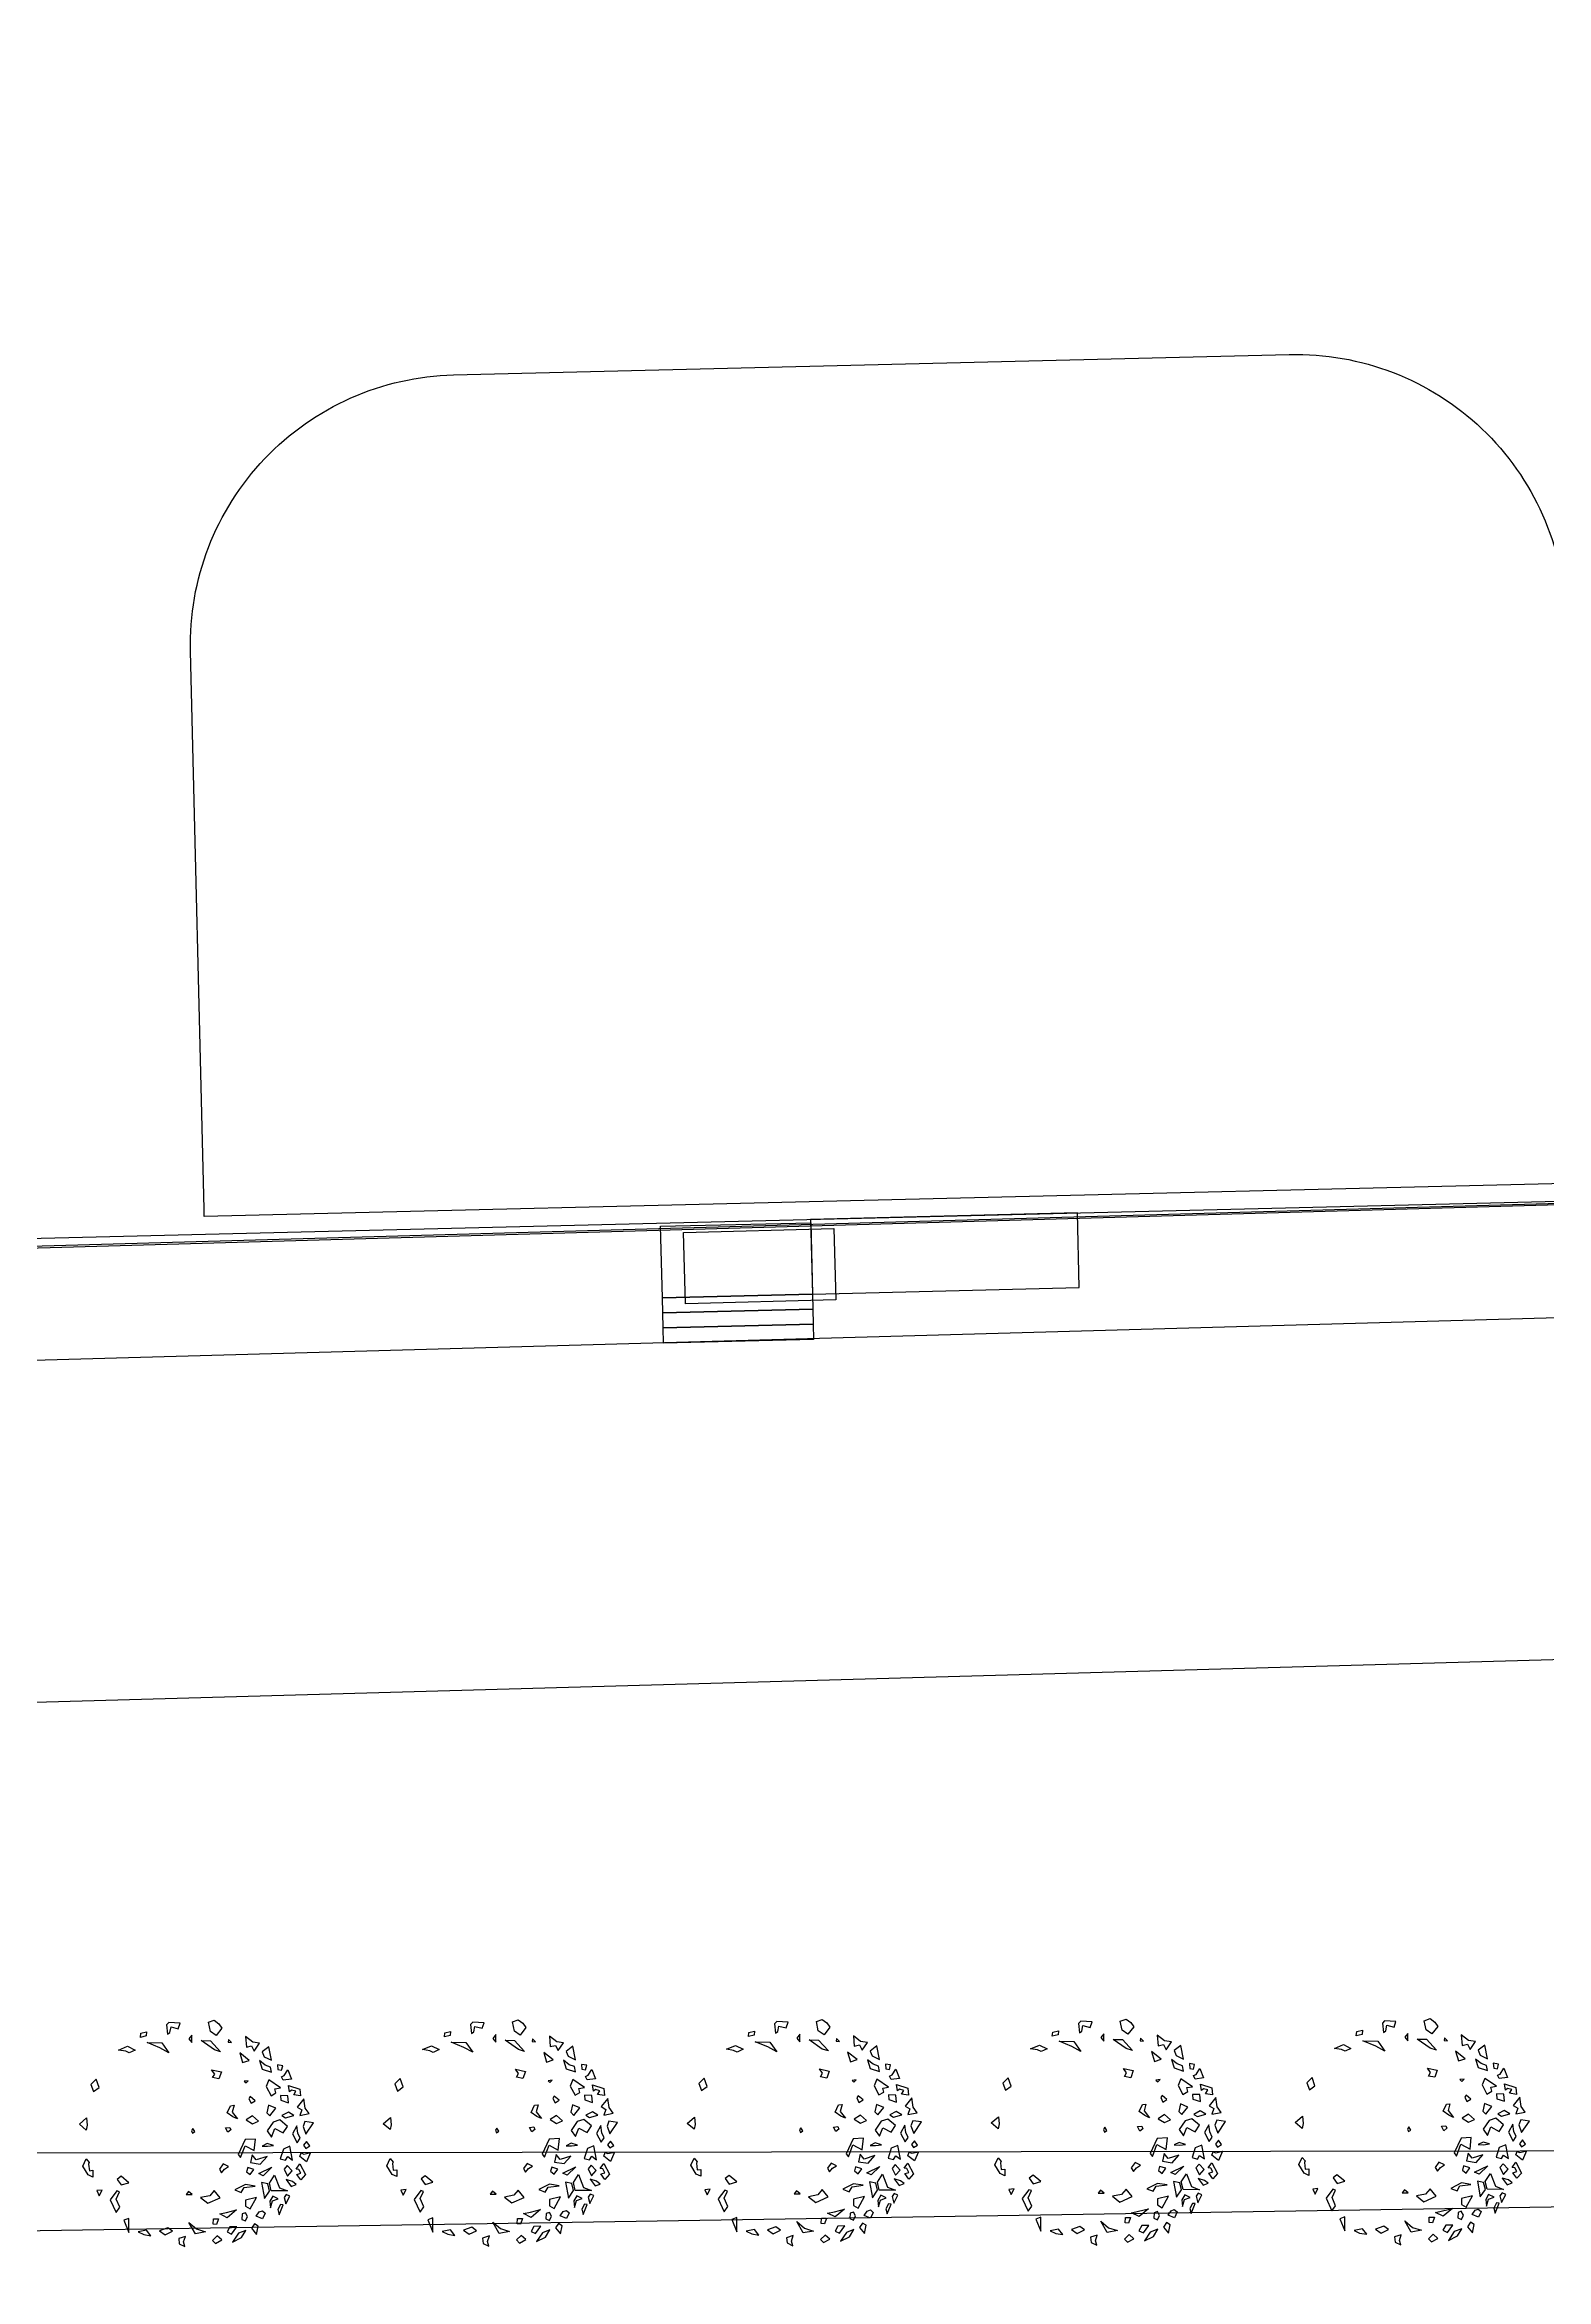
# Model space of a CAD drawing. Header units: inches. Extents: x 625 to 2719, y 1 to 1360.
# Drawn here: x 1411.5 to 1451, y 180.4 to 239.2 of the extents above; entities that cross this region are included whole.
import ezdxf

# ---------------------------------------------------------------- set-up
doc = ezdxf.new("R2010")
doc.units = ezdxf.units.IN
doc.header["$MEASUREMENT"] = 0
doc.layers.add('CAY', color=94, linetype='Continuous')
doc.layers.add('DIENHOA', color=3, linetype='Continuous')
doc.styles.get("Standard").update_dxf_attribs({"font": 'arial.ttf'})
doc.dimstyles.get("Standard").update_dxf_attribs({"dimtxt": 0.18, "dimasz": 0.18, "dimexe": 0.18, "dimexo": 0.0625, "dimgap": 0.09, "dimtad": 0, "dimtih": 1, "dimtoh": 1, "dimdec": 4, "dimzin": 0, "dimdsep": 46, "dimtxsty": 'Standard', "dimcen": 0.09, "dimadec": 0, "dimazin": 0, "dimtfac": 1, "dimtdec": 4, "dimtofl": 0, "dimtmove": 0, "dimatfit": 3, "dimfxl": 1, "dimtolj": 1, "dimtzin": 0, "dimarcsym": 0})

# ---------------------------------------------------------------- blocks, each defined once
blk = doc.blocks.new('*D56')
at = {"color": 0, "lineweight": -2, "transparency": 16777216}
for start, end in [(107.54124, 177.71929), (28.46085, 98.71809)]:
    blk.add_arc((1476.539, 183.786), 4.379, start, end, dxfattribs=at)
at = {"color": 0, "transparency": 16777216}
for points in [[(1480.415, 185.886), (1480.362, 185.859), (1480.471, 185.712)], [(1472.194, 183.959), (1472.134, 183.96), (1472.16, 183.78)]]:
    blk.add_solid(points, dxfattribs=at)
at = {"layer": 'Defpoints', "color": 0, "transparency": 16777216}
for p in [(1543.224, 216.462), (1477.492, 188.059), (1404.317, 183.691), (1476.539, 183.786), (1476.539, 183.786)]:
    blk.add_point(p, dxfattribs=at)
at = {"color": 0, "transparency": 16777216, "insert": (1475.547, 188.051), "char_height": 0.18, "attachment_point": 5}
blk.add_mtext('\\A1;154°', dxfattribs=at)
blk = doc.blocks.new('*D59')
at = {"color": 0, "lineweight": -2, "transparency": 16777216}
for p, q in [((1404.317, 183.629), (1404.325, 178.116)), ((1476.539, 183.723), (1476.546, 178.21)), ((1404.504, 178.296), (1439.801, 178.343)), ((1476.366, 178.39), (1441.069, 178.344))]:
    blk.add_line(p, q, dxfattribs=at)
at = {"color": 0, "transparency": 16777216}
for points in [[(1404.504, 178.326), (1404.504, 178.266), (1404.324, 178.296)], [(1476.366, 178.42), (1476.366, 178.36), (1476.546, 178.39)]]:
    blk.add_solid(points, dxfattribs=at)
at = {"layer": 'Defpoints', "color": 0, "transparency": 16777216}
for p in [(1404.317, 183.691), (1476.539, 183.786), (1476.546, 178.39)]:
    blk.add_point(p, dxfattribs=at)
at = {"color": 0, "transparency": 16777216, "insert": (1440.435, 178.343), "char_height": 0.18, "attachment_point": 5}
blk.add_mtext('\\A1;72.2219M', dxfattribs=at)
blk = doc.blocks.new('*D62')
at = {"color": 0, "lineweight": -2, "transparency": 16777216}
for start, end in [(183.67762, 223.75571), (229.9138, 269.81566)]:
    blk.add_arc((1539.627, 324.951), 4.95, start, end, dxfattribs=at)
at = {"color": 0, "transparency": 16777216}
for points in [[(1534.657, 324.632), (1534.717, 324.634), (1534.678, 324.813)], [(1539.61, 320.03), (1539.611, 319.97), (1539.791, 320.003)]]:
    blk.add_solid(points, dxfattribs=at)
at = {"layer": 'Defpoints', "color": 0, "transparency": 16777216}
for p in [(1539.627, 324.951), (1539.627, 324.951), (1535.415, 322.35), (1368.404, 320.185), (1543.224, 216.462)]:
    blk.add_point(p, dxfattribs=at)
at = {"color": 0, "transparency": 16777216, "insert": (1536.235, 321.345), "char_height": 0.18, "attachment_point": 5}
blk.add_mtext('\\A1;90°', dxfattribs=at)
blk = doc.blocks.new('SD CD')
blk.add_lwpolyline([(1969.141, 597.485), (1997.454, 560.461), (1997.704, 560.216), (1998.054, 560.166), (2068.604, 560.216)])
blk.add_lwpolyline([(2025.523, 560.1), (2029.475, 560.1), (2029.475, 558.221), (2025.523, 558.221)], close=True)
blk = doc.blocks.new('Cay01-mb')
at = {"layer": 'DIENHOA'}
for p, q in [((-449, 1284), (-386, 1423)), ((-386, 1423), (-298, 1419)), ((-298, 1419), (-322, 1335)), ((-140, 1458), (-258, 1458)), ((-258, 1458), (-165, 1361)), ((-165, 1361), (-123, 1415)), ((-64, 1501), (-140, 1458)), ((-123, 1415), (-55, 1382)), ((-55, 1382), (-64, 1501)), ((57, 1540), (29, 1436)), ((29, 1436), (88, 1404)), ((189, 1426), (57, 1540)), ((88, 1404), (189, 1426)), ((341, 1458), (282, 1426)), ((282, 1426), (324, 1382)), ((366, 1404), (341, 1458)), ((425, 1458), (535, 1393)), ((434, 1371), (425, 1458)), ((-705, 1242), (-724, 1177)), ((-724, 1177), (-663, 1176)), ((-649, 1221), (-705, 1242)), ((-663, 1176), (-649, 1221)), ((-645, 1301), (-522, 1333)), ((-578, 1246), (-645, 1301)), ((-567, 1211), (-578, 1246)), ((-522, 1226), (-567, 1211)), ((-430, 1181), (-547, 1048)), ((-522, 1333), (-522, 1226)), ((-369, 1287), (-449, 1284)), ((-427, 1107), (-430, 1181)), ((-366, 1367), (-386, 1316)), ((-386, 1316), (-369, 1287)), ((-322, 1335), (-366, 1367)), ((-319, 1261), (-334, 1169)), ((-334, 1169), (-274, 1168)), ((-231, 1257), (-319, 1261)), ((-274, 1168), (-231, 1257)), ((-64, 1307), (-114, 1242)), ((-114, 1242), (-81, 1155)), ((-81, 1155), (-47, 1199)), ((-47, 1199), (-64, 1307)), ((63, 1209), (-30, 1123)), ((139, 1145), (63, 1209)), ((164, 1328), (71, 1328)), ((71, 1328), (164, 1263)), ((71, 1047), (139, 1145)), ((231, 1350), (164, 1328)), ((164, 1263), (282, 1307)), ((282, 1307), (231, 1350)), ((493, 1220), (316, 1209)), ((316, 1209), (341, 1123)), ((324, 1382), (366, 1404)), ((417, 1339), (434, 1371)), ((459, 1317), (417, 1339)), ((442, 1166), (493, 1220)), ((484, 1134), (442, 1166)), ((535, 1393), (459, 1317)), ((459, 1069), (484, 1134)), ((552, 1307), (695, 1361)), ((611, 1253), (552, 1307)), ((627, 1199), (552, 1145)), ((552, 1145), (594, 1101)), ((594, 1101), (686, 1134)), ((619, 1285), (611, 1253)), ((670, 1307), (619, 1285)), ((686, 1134), (627, 1199)), ((678, 1253), (670, 1307)), ((754, 1296), (678, 1253)), ((695, 1361), (754, 1296)), ((762, 1188), (728, 1112)), ((728, 1112), (821, 1166)), ((804, 1231), (762, 1188)), ((821, 1166), (804, 1231)), ((939, 1134), (914, 1091)), ((1032, 1069), (939, 1134)), ((-1045, 902), (-1128, 819)), ((-1022, 986), (-1045, 902)), ((-932, 908), (-1022, 986)), ((-1002, 883), (-932, 908)), ((-994, 815), (-1002, 883)), ((-789, 1112), (-964, 1099)), ((-964, 1099), (-910, 1006)), ((-910, 1006), (-846, 1025)), ((-846, 1025), (-789, 1112)), ((-739, 1025), (-804, 959)), ((-804, 959), (-693, 979)), ((-706, 1088), (-739, 1025)), ((-640, 1093), (-706, 1088)), ((-693, 979), (-640, 1093)), ((-547, 1048), (-468, 1005)), ((-468, 1005), (-347, 1050)), ((-375, 1114), (-427, 1107)), ((-347, 1050), (-375, 1114)), ((-182, 1091), (-232, 1004)), ((-232, 1004), (-140, 972)), ((-97, 1004), (-182, 1091)), ((-140, 972), (-97, 1004)), ((-47, 853), (-123, 788)), ((-22, 777), (-47, 853)), ((-30, 1123), (-13, 1037)), ((-13, 1037), (88, 950)), ((172, 993), (71, 1047)), ((88, 950), (172, 993)), ((282, 1004), (248, 928)), ((248, 928), (273, 864)), ((273, 864), (282, 928)), ((282, 928), (282, 1004)), ((341, 1123), (459, 1069)), ((493, 810), (408, 907)), ((408, 907), (434, 766)), ((552, 950), (644, 831)), ((611, 777), (552, 950)), ((653, 972), (821, 1015)), ((745, 896), (653, 972)), ((754, 874), (728, 799)), ((846, 907), (745, 896)), ((846, 885), (754, 874)), ((821, 1015), (872, 1112)), ((872, 1112), (846, 907)), ((931, 810), (846, 885)), ((914, 1091), (948, 1058)), ((956, 983), (914, 918)), ((914, 918), (973, 874)), ((948, 1058), (1032, 1069)), ((973, 907), (956, 983)), ((1057, 874), (973, 907)), ((973, 874), (1057, 874)), ((1040, 1037), (1032, 1004)), ((1032, 1004), (1091, 961)), ((1158, 972), (1040, 1037)), ((1091, 961), (1158, 972)), ((-1128, 819), (-994, 815)), ((-1075, 637), (-1117, 604)), ((-1117, 604), (-1084, 594)), ((-1084, 594), (-1075, 637)), ((-822, 831), (-932, 723)), ((-932, 723), (-805, 745)), ((-805, 745), (-822, 831)), ((-544, 756), (-569, 788)), ((-569, 788), (-569, 734)), ((-569, 734), (-544, 756)), ((-308, 842), (-367, 788)), ((-367, 788), (-342, 766)), ((-342, 766), (-283, 788)), ((-283, 788), (-308, 842)), ((-283, 572), (-199, 539)), ((-283, 529), (-283, 572)), ((-199, 539), (-106, 594)), ((-106, 594), (-140, 539)), ((-123, 788), (-81, 702)), ((-81, 702), (-22, 777)), ((172, 788), (164, 658)), ((164, 658), (341, 550)), ((316, 756), (172, 788)), ((240, 648), (316, 756)), ((383, 572), (240, 648)), ((341, 550), (383, 572)), ((434, 766), (366, 723)), ((366, 723), (459, 691)), ((459, 691), (493, 810)), ((552, 723), (518, 648)), ((518, 648), (568, 626)), ((611, 669), (552, 723)), ((568, 626), (611, 669)), ((644, 831), (611, 777)), ((728, 799), (931, 810)), ((762, 712), (728, 594)), ((728, 594), (779, 453)), ((762, 572), (762, 712)), ((821, 529), (762, 572)), ((1040, 615), (905, 712)), ((905, 712), (922, 572)), ((922, 572), (998, 561)), ((998, 561), (1040, 615)), ((1082, 766), (1116, 799)), ((1091, 723), (1082, 766)), ((1133, 572), (1082, 550)), ((1141, 680), (1091, 723)), ((1116, 799), (1184, 756)), ((1184, 539), (1133, 572)), ((1184, 756), (1141, 680)), ((1268, 691), (1234, 648)), ((1234, 648), (1285, 604)), ((1369, 658), (1268, 691)), ((1285, 604), (1369, 658)), ((-1379, 453), (-1328, 507)), ((-1362, 377), (-1379, 453)), ((-1244, 388), (-1362, 377)), ((-1328, 507), (-1269, 539)), ((-1269, 539), (-1185, 453)), ((-1185, 453), (-1244, 388)), ((-1008, 410), (-1143, 259)), ((-1143, 259), (-1126, 377)), ((-1126, 377), (-974, 485)), ((-974, 485), (-1008, 410)), ((-763, 345), (-721, 464)), ((-704, 377), (-763, 345)), ((-721, 464), (-637, 421)), ((-662, 345), (-704, 377)), ((-637, 421), (-662, 345)), ((-199, 475), (-283, 529)), ((-140, 539), (-199, 475)), ((-13, 485), (21, 496)), ((-13, 431), (-13, 485)), ((46, 453), (-13, 431)), ((21, 496), (46, 453)), ((476, 410), (434, 345)), ((434, 345), (493, 291)), ((501, 356), (476, 410)), ((493, 291), (543, 313)), ((543, 313), (501, 356)), ((779, 453), (821, 529)), ((1049, 313), (1032, 442)), ((1032, 442), (1116, 313)), ((1057, 226), (1049, 313)), ((1116, 313), (1057, 226)), ((1082, 550), (1091, 507)), ((1091, 507), (1158, 496)), ((1158, 496), (1184, 539)), ((1243, 421), (1234, 334)), ((1234, 334), (1293, 291)), ((1327, 345), (1243, 421)), ((1293, 291), (1327, 345)), ((1386, 464), (1302, 529)), ((1302, 529), (1327, 431)), ((1327, 431), (1428, 345)), ((1428, 345), (1386, 464)), ((-1395, 21), (-1421, -120)), ((-1328, -12), (-1395, 21)), ((-1134, 140), (-1227, 151)), ((-1227, 151), (-1185, 107)), ((-1185, 107), (-1134, 140)), ((-13, 42), (-55, 21)), ((-55, 21), (-30, -1)), ((-30, -1), (4, 10)), ((4, 10), (-13, 42)), ((855, 259), (754, 194)), ((754, 194), (813, 129)), ((813, 129), (821, 10)), ((821, 10), (905, 96)), ((905, 96), (855, 259)), ((1108, 140), (1116, 205)), ((1175, 129), (1108, 140)), ((1116, 205), (1184, 172)), ((1184, 172), (1175, 129)), ((1209, -87), (1259, 21)), ((1259, 21), (1268, -109)), ((1386, 215), (1327, 161)), ((1327, 161), (1377, 96)), ((1377, 96), (1420, 129)), ((1420, 129), (1386, 215)), ((-1421, -120), (-1395, -152)), ((-1395, -152), (-1277, -152)), ((-1362, -98), (-1328, -12)), ((-1294, -120), (-1362, -98)), ((-1277, -152), (-1294, -120)), ((-1202, -422), (-1176, -238)), ((-1117, -271), (-1202, -422)), ((-1176, -238), (-1041, -163)), ((-1041, -163), (-1117, -271)), ((771, -87), (728, -130)), ((728, -130), (762, -163)), ((762, -163), (771, -87)), ((1116, -174), (1209, -87)), ((1268, -109), (1116, -174)), ((1352, -271), (1285, -238)), ((1285, -238), (1302, -325)), ((1411, -260), (1352, -271)), ((1369, -325), (1411, -260)), ((-1328, -487), (-1336, -411)), ((-1336, -411), (-1286, -422)), ((-1277, -498), (-1328, -487)), ((-1286, -422), (-1277, -498)), ((1200, -390), (1150, -444)), ((1150, -444), (1175, -552)), ((1175, -552), (1234, -487)), ((1234, -487), (1200, -390)), ((1302, -325), (1369, -325)), ((-1185, -671), (-1126, -584)), ((-1151, -790), (-1185, -671)), ((-1126, -703), (-1151, -790)), ((-1126, -584), (-1100, -660)), ((-1100, -660), (-1126, -703)), ((1226, -671), (1150, -714)), ((1150, -714), (1158, -822)), ((1158, -822), (1200, -757)), ((1200, -757), (1226, -671)), ((-713, -1092), (-822, -1114)), ((-822, -1114), (-763, -1189)), ((-671, -1168), (-713, -1092)), ((526, -865), (434, -952)), ((434, -952), (467, -1006)), ((467, -1006), (543, -962)), ((543, -962), (526, -865)), ((627, -995), (611, -1027)), ((611, -1027), (712, -1124)), ((712, -1049), (627, -995)), ((821, -1016), (712, -1049)), ((712, -1124), (880, -1070)), ((880, -1070), (821, -1016)), ((1150, -941), (973, -919)), ((973, -919), (990, -984)), ((990, -984), (1150, -941)), ((-763, -1189), (-671, -1168)), ((-283, -1395), (-350, -1297)), ((-350, -1297), (-258, -1297)), ((-199, -1319), (-283, -1395)), ((-258, -1297), (-199, -1319)), ((164, -1362), (214, -1330)), ((248, -1416), (164, -1362)), ((214, -1330), (231, -1341)), ((231, -1341), (316, -1341)), ((366, -1362), (248, -1416)), ((316, -1341), (316, -1297)), ((316, -1297), (400, -1308)), ((400, -1308), (366, -1362)), ((577, -1211), (577, -1276)), ((644, -1254), (577, -1211)), ((577, -1276), (644, -1254))]:
    blk.add_line(p, q, dxfattribs=at)
blk = doc.blocks.new('*U52')
at = {"layer": 'CAY', "xscale": 0.002084981519787696, "yscale": 0.002084981519787696, "zscale": 0.002084981519787696, "rotation": 96.87081809603623}
blk.add_blockref('Cay01-mb', (4.361, -0.522), dxfattribs=at)
blk = doc.blocks.new('*U53')
at = {"color": 0, "linetype": 'ByBlock', "lineweight": -2, "transparency": 16777216, "rotation": 180.0747238234057}
for p in [(1419.683, 183.711), (1427.683, 183.722), (1435.683, 183.732), (1443.683, 183.743), (1451.683, 183.753)]:
    blk.add_blockref('*U52', p, dxfattribs=at)
blk = doc.blocks.new('SDDCS')
blk.add_lwpolyline([(1829.862, 120.743), (1829.867, 135.429, -0.414214), (1836.969, 142.526), (1858.969, 142.519, -0.414214), (1866.067, 135.417), (1866.062, 120.531), (1829.862, 120.543), (1829.862, 120.743)], format="xyb")
for points in [[(1845.812, 118.111), (1852.834, 118.111), (1852.834, 120.072), (1845.812, 120.072)], [(1841.861, 118.111), (1845.812, 118.111), (1845.812, 117.713), (1841.861, 117.713)], [(1841.861, 117.713), (1845.812, 117.713), (1845.812, 117.315), (1841.861, 117.315)], [(1841.861, 117.315), (1845.812, 117.315), (1845.812, 116.916), (1841.861, 116.916)]]:
    blk.add_lwpolyline(points, close=True)
at = {"rotation": 359.941431852914}
blk.add_blockref('SD CD', (-184.232, -438.039), dxfattribs=at)

msp = doc.modelspace()

# ---------------------------------------------------------------- linework, layer by layer
for p, q in [((1399.05907, 204.22513), (1473.50567, 206.31825)), ((1476.37568, 182.66801), (1398.86495, 181.46366))]:
    msp.add_line(p, q)
for points in [[(1368.40441, 320.18532), (1539.62685, 324.95052), (1543.22412, 216.46206), (1476.53912, 183.78559), (1404.31728, 183.6914), (1351.01902, 206.24023), (1368.68494, 322.02395), (1264.21842, 320.46031)], [(1540.41111, 301.29842), (1543.22412, 216.46206), (1476.53912, 183.78559), (1404.31728, 183.6914), (1351.01902, 206.24023), (1364.90431, 297.24544)], [(1399.63186, 195.23768), (1475.49235, 197.37055)]]:
    msp.add_lwpolyline(points)
msp.add_lwpolyline([(1370.45107, 267.30007), (1370.86645, 243.72586), (1400.45523, 207.26557), (1471.92674, 209.27504), (1492.79796, 238.63736, 0.27485412), (1494.04924, 253.95886), (1485.54924, 273.95886, -0.19249332), (1478.55112, 311.24611, -18.48603637)], format="xyb")

# ---------------------------------------------------------------- block references
msp.add_blockref('*U53', (0, 0))
for name, p, rotation in [('SDDCS', (-410.67263, 42.60851), 1.416382615742894), ('SD CD', (-580.89077, -408.30879), 1.594156712745853)]:
    msp.add_blockref(name, p, dxfattribs=dict(rotation=rotation))

# ---------------------------------------------------------------- dimensions: what is measured, and where the dimension line sits
for base, line1, line2, picture, middle in [((1535.41487, 322.34957), ((1539.62685, 324.95052), (1543.22412, 216.46206)), ((1368.40441, 320.18532), (1539.62685, 324.95052)), '*D62', (1536.23477, 321.34505)), ((1477.4922, 188.05942), ((1476.53912, 183.78559), (1404.31728, 183.6914)), ((1543.22412, 216.46206), (1476.53912, 183.78559)), '*D56', (1475.5474, 188.05062))]:
    dim = msp.add_angular_dim_2l(base=base, line1=line1, line2=line2, dimstyle='Standard')
    dim.commit()
    dim.dimension.update_dxf_attribs({"geometry": picture, "text_midpoint": middle})
dim = msp.add_aligned_dim(p1=(1404.31728, 183.6914), p2=(1476.53912, 183.78559), distance=-5.39516, text='<>M', dimstyle='Standard')
dim.commit()
dim.dimension.update_dxf_attribs({"geometry": '*D59', "text_midpoint": (1440.43524, 178.34334)})

doc.saveas('drawing.dxf')
